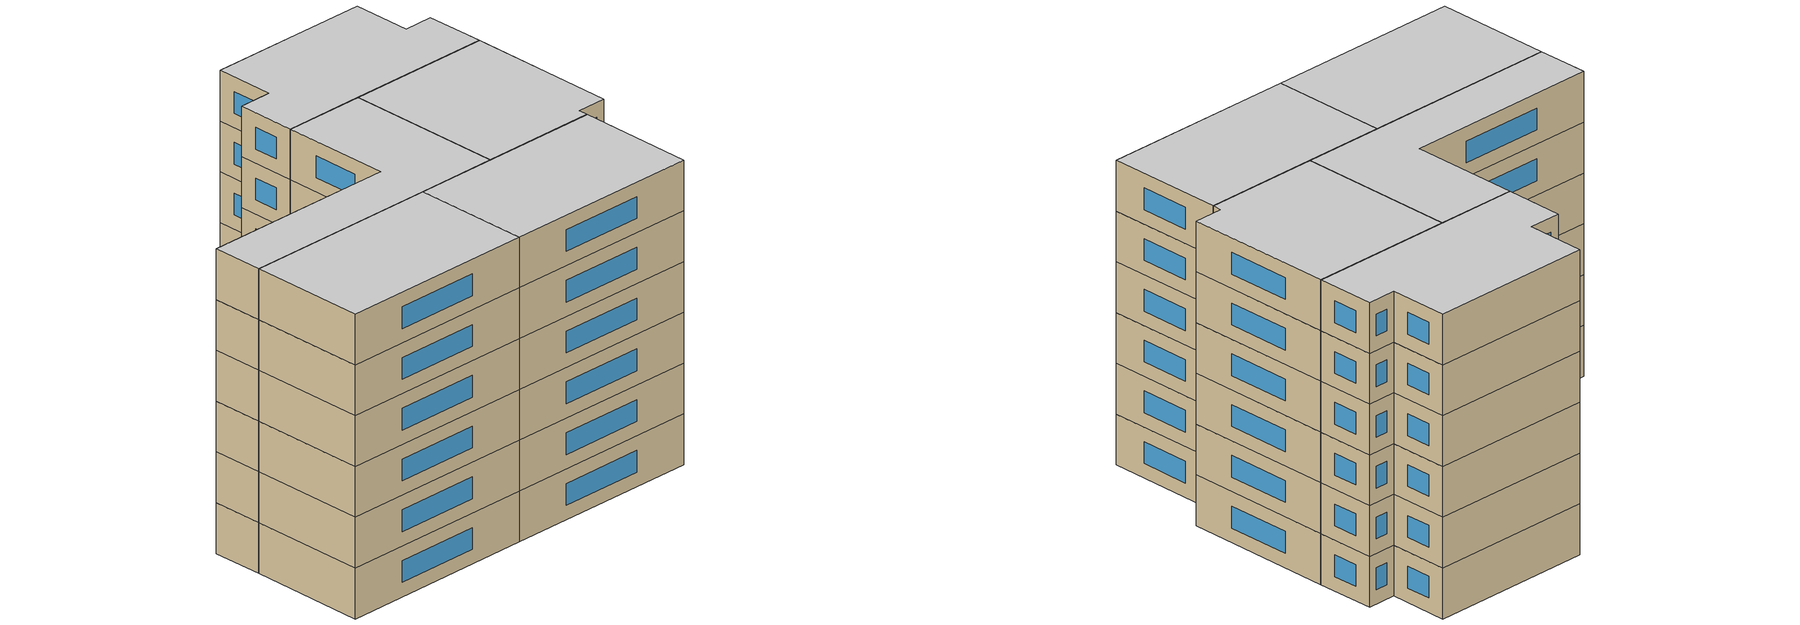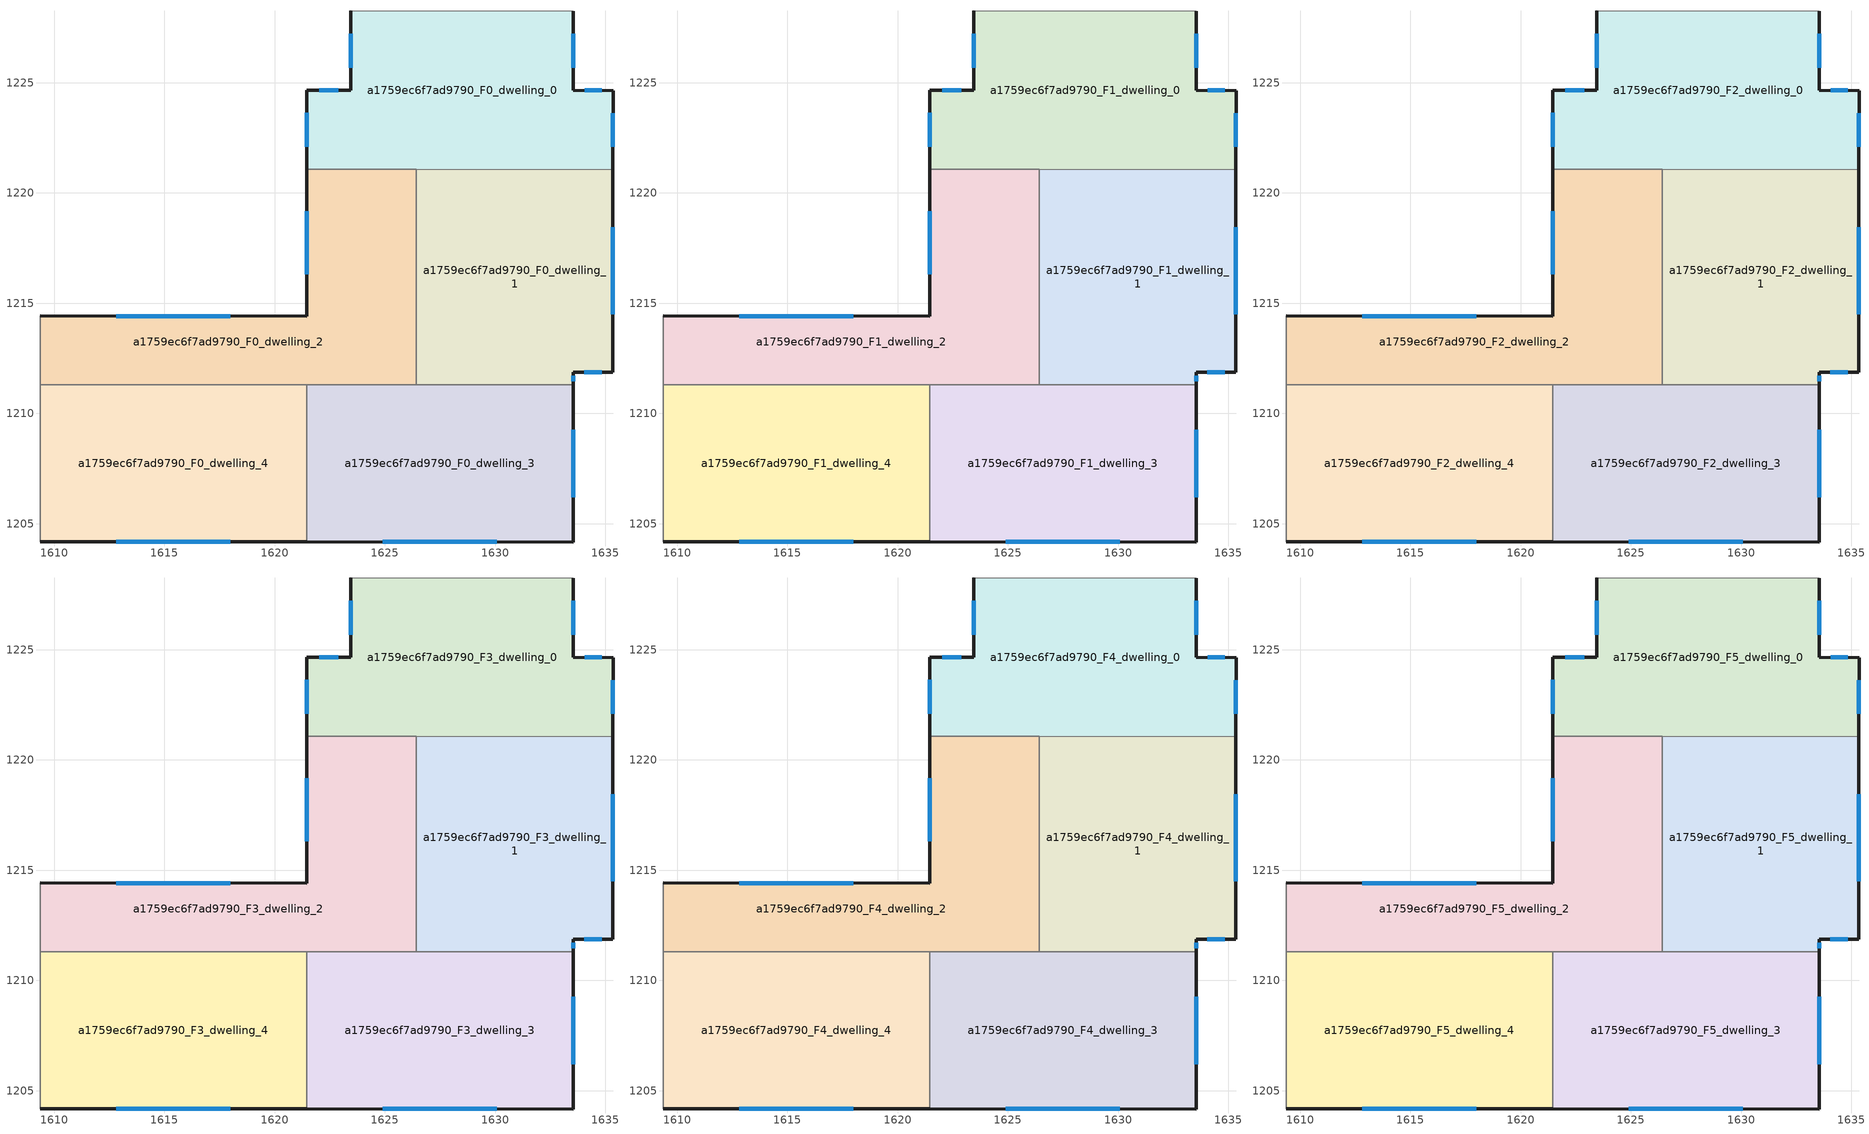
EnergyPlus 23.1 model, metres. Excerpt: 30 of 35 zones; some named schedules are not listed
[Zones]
a1759ec6f7ad9790_F0_dwelling_0
 floor ground (EU_floor_Construction): 1633.55,1228.25 1633.55,1224.65 1635.35,1224.65 1635.35,1221.06 1621.45,1221.07 1621.45,1224.66 1623.45,1224.66 1623.46,1228.25 z0
 wall outside (EU_wall_Construction): 1635.35,1221.06 1635.35,1224.65 1633.55,1224.65 1633.55,1228.25 / 1623.46,1228.25 1623.45,1224.66 1621.45,1224.66 1621.45,1221.07 z0:3
 wall adiabatic (EU_wall_Construction): 1633.55,1228.25 1623.46,1228.25 z0:3
 wall to a1759ec6f7ad9790_F0_dwelling_1 (EU_wall_Construction): 1626.42,1221.07 1635.35,1221.06 z0:3
 wall to a1759ec6f7ad9790_F0_dwelling_2 (EU_wall_Construction): 1621.45,1221.07 1626.42,1221.07 z0:3
 window (EU_Window_Construction): 1633.55,1225.68 1633.55,1227.22 / 1634.84,1224.65 1634.07,1224.65 / 1635.35,1222.09 1635.35,1223.62 / 1621.45,1223.63 1621.45,1222.1 / 1622.88,1224.66 1622.03,1224.66 / 1623.46,1227.23 1623.45,1225.68 z0.86:2.14
a1759ec6f7ad9790_F0_dwelling_1
 floor ground (EU_floor_Construction): 1635.35,1221.06 1635.34,1211.87 1633.54,1211.87 1633.54,1211.3 1626.42,1211.3 1626.42,1221.07 z0
 wall outside (EU_wall_Construction): 1633.54,1211.3 1633.54,1211.87 1635.34,1211.87 1635.35,1221.06 z0:3
 wall to a1759ec6f7ad9790_F0_dwelling_3 (EU_wall_Construction): 1626.42,1211.3 1633.54,1211.3 z0:3
 wall to a1759ec6f7ad9790_F0_dwelling_2 (EU_wall_Construction): 1626.42,1221.07 1626.42,1211.3 z0:3
 window (EU_Window_Construction): 1635.35,1214.5 1635.35,1218.44 / 1634.06,1211.87 1634.83,1211.87 / 1633.54,1211.46 1633.54,1211.71 z0.86:2.14
a1759ec6f7ad9790_F0_dwelling_2
 floor ground (EU_floor_Construction): 1626.42,1221.07 1626.42,1211.3 1609.36,1211.31 1609.37,1214.42 1621.45,1214.42 1621.45,1221.07 z0
 wall outside (EU_wall_Construction): 1621.45,1221.07 1621.45,1214.42 1609.37,1214.42 z0:3
 wall adiabatic (EU_wall_Construction): 1609.37,1214.42 1609.36,1211.31 z0:3
 wall to a1759ec6f7ad9790_F0_dwelling_4 (EU_wall_Construction): 1609.36,1211.31 1621.45,1211.3 z0:3
 wall to a1759ec6f7ad9790_F0_dwelling_3 (EU_wall_Construction): 1621.45,1211.3 1626.42,1211.3 z0:3
 window (EU_Window_Construction): 1618,1214.42 1612.82,1214.42 / 1621.45,1219.17 1621.45,1216.32 z0.86:2.14
a1759ec6f7ad9790_F0_dwelling_3
 floor ground (EU_floor_Construction): 1633.54,1211.3 1633.54,1204.17 1621.45,1204.18 1621.45,1211.3 z0
 wall outside (EU_wall_Construction): 1621.45,1204.18 1633.54,1204.17 1633.54,1211.3 z0:3
 wall to a1759ec6f7ad9790_F0_dwelling_4 (EU_wall_Construction): 1621.45,1211.3 1621.45,1204.18 z0:3
 window (EU_Window_Construction): 1624.9,1204.17 1630.09,1204.17 / 1633.54,1206.21 1633.54,1209.26 z0.86:2.14
a1759ec6f7ad9790_F0_dwelling_4
 floor ground (EU_floor_Construction): 1621.45,1211.3 1621.45,1204.18 1609.36,1204.18 1609.36,1211.31 z0
 wall outside (EU_wall_Construction): 1609.36,1204.18 1621.45,1204.18 z0:3
 wall adiabatic (EU_wall_Construction): 1609.36,1211.31 1609.36,1204.18 z0:3
 window (EU_Window_Construction): 1612.82,1204.18 1618,1204.18 z0.86:2.14
a1759ec6f7ad9790_F1_dwelling_0
 floor to a1759ec6f7ad9790_F0_dwelling_0 (EU_floor_Construction): 1633.55,1228.25 1633.55,1224.65 1635.35,1224.65 1635.35,1221.06 1621.45,1221.07 1621.45,1224.66 1623.45,1224.66 1623.46,1228.25 z3
 wall outside (EU_wall_Construction): 1635.35,1221.06 1635.35,1224.65 1633.55,1224.65 1633.55,1228.25 / 1623.46,1228.25 1623.45,1224.66 1621.45,1224.66 1621.45,1221.07 z3:6
 wall adiabatic (EU_wall_Construction): 1633.55,1228.25 1623.46,1228.25 z3:6
 wall to a1759ec6f7ad9790_F1_dwelling_1 (EU_wall_Construction): 1626.42,1221.07 1635.35,1221.06 z3:6
 wall to a1759ec6f7ad9790_F1_dwelling_2 (EU_wall_Construction): 1621.45,1221.07 1626.42,1221.07 z3:6
 window (EU_Window_Construction): 1633.55,1225.68 1633.55,1227.22 / 1634.84,1224.65 1634.07,1224.65 / 1635.35,1222.09 1635.35,1223.62 / 1621.45,1223.63 1621.45,1222.1 / 1622.88,1224.66 1622.03,1224.66 / 1623.46,1227.23 1623.45,1225.68 z3.86:5.14
a1759ec6f7ad9790_F1_dwelling_1
 floor to a1759ec6f7ad9790_F0_dwelling_1 (EU_floor_Construction): 1635.35,1221.06 1635.34,1211.87 1633.54,1211.87 1633.54,1211.3 1626.42,1211.3 1626.42,1221.07 z3
 wall outside (EU_wall_Construction): 1633.54,1211.3 1633.54,1211.87 1635.34,1211.87 1635.35,1221.06 z3:6
 wall to a1759ec6f7ad9790_F1_dwelling_3 (EU_wall_Construction): 1626.42,1211.3 1633.54,1211.3 z3:6
 wall to a1759ec6f7ad9790_F1_dwelling_2 (EU_wall_Construction): 1626.42,1221.07 1626.42,1211.3 z3:6
 window (EU_Window_Construction): 1635.35,1214.5 1635.35,1218.44 / 1634.06,1211.87 1634.83,1211.87 / 1633.54,1211.46 1633.54,1211.71 z3.86:5.14
a1759ec6f7ad9790_F1_dwelling_2
 floor to a1759ec6f7ad9790_F0_dwelling_2 (EU_floor_Construction): 1626.42,1221.07 1626.42,1211.3 1609.36,1211.31 1609.37,1214.42 1621.45,1214.42 1621.45,1221.07 z3
 wall outside (EU_wall_Construction): 1621.45,1221.07 1621.45,1214.42 1609.37,1214.42 z3:6
 wall adiabatic (EU_wall_Construction): 1609.37,1214.42 1609.36,1211.31 z3:6
 wall to a1759ec6f7ad9790_F1_dwelling_4 (EU_wall_Construction): 1609.36,1211.31 1621.45,1211.3 z3:6
 wall to a1759ec6f7ad9790_F1_dwelling_3 (EU_wall_Construction): 1621.45,1211.3 1626.42,1211.3 z3:6
 window (EU_Window_Construction): 1618,1214.42 1612.82,1214.42 / 1621.45,1219.17 1621.45,1216.32 z3.86:5.14
a1759ec6f7ad9790_F1_dwelling_3
 floor to a1759ec6f7ad9790_F0_dwelling_3 (EU_floor_Construction): 1633.54,1211.3 1633.54,1204.17 1621.45,1204.18 1621.45,1211.3 z3
 wall outside (EU_wall_Construction): 1621.45,1204.18 1633.54,1204.17 1633.54,1211.3 z3:6
 wall to a1759ec6f7ad9790_F1_dwelling_4 (EU_wall_Construction): 1621.45,1211.3 1621.45,1204.18 z3:6
 window (EU_Window_Construction): 1624.9,1204.17 1630.09,1204.17 / 1633.54,1206.21 1633.54,1209.26 z3.86:5.14
a1759ec6f7ad9790_F1_dwelling_4
 floor to a1759ec6f7ad9790_F0_dwelling_4 (EU_floor_Construction): 1621.45,1211.3 1621.45,1204.18 1609.36,1204.18 1609.36,1211.31 z3
 wall outside (EU_wall_Construction): 1609.36,1204.18 1621.45,1204.18 z3:6
 wall adiabatic (EU_wall_Construction): 1609.36,1211.31 1609.36,1204.18 z3:6
 window (EU_Window_Construction): 1612.82,1204.18 1618,1204.18 z3.86:5.14
a1759ec6f7ad9790_F2_dwelling_0
 floor to a1759ec6f7ad9790_F1_dwelling_0 (EU_floor_Construction): 1633.55,1228.25 1633.55,1224.65 1635.35,1224.65 1635.35,1221.06 1621.45,1221.07 1621.45,1224.66 1623.45,1224.66 1623.46,1228.25 z6
 wall outside (EU_wall_Construction): 1635.35,1221.06 1635.35,1224.65 1633.55,1224.65 1633.55,1228.25 / 1623.46,1228.25 1623.45,1224.66 1621.45,1224.66 1621.45,1221.07 z6:9
 wall adiabatic (EU_wall_Construction): 1633.55,1228.25 1623.46,1228.25 z6:9
 wall to a1759ec6f7ad9790_F2_dwelling_1 (EU_wall_Construction): 1626.42,1221.07 1635.35,1221.06 z6:9
 wall to a1759ec6f7ad9790_F2_dwelling_2 (EU_wall_Construction): 1621.45,1221.07 1626.42,1221.07 z6:9
 window (EU_Window_Construction): 1633.55,1225.68 1633.55,1227.22 / 1634.84,1224.65 1634.07,1224.65 / 1635.35,1222.09 1635.35,1223.62 / 1621.45,1223.63 1621.45,1222.1 / 1622.88,1224.66 1622.03,1224.66 / 1623.46,1227.23 1623.45,1225.68 z6.86:8.14
a1759ec6f7ad9790_F2_dwelling_1
 floor to a1759ec6f7ad9790_F1_dwelling_1 (EU_floor_Construction): 1635.35,1221.06 1635.34,1211.87 1633.54,1211.87 1633.54,1211.3 1626.42,1211.3 1626.42,1221.07 z6
 wall outside (EU_wall_Construction): 1633.54,1211.3 1633.54,1211.87 1635.34,1211.87 1635.35,1221.06 z6:9
 wall to a1759ec6f7ad9790_F2_dwelling_3 (EU_wall_Construction): 1626.42,1211.3 1633.54,1211.3 z6:9
 wall to a1759ec6f7ad9790_F2_dwelling_2 (EU_wall_Construction): 1626.42,1221.07 1626.42,1211.3 z6:9
 window (EU_Window_Construction): 1635.35,1214.5 1635.35,1218.44 / 1634.06,1211.87 1634.83,1211.87 / 1633.54,1211.46 1633.54,1211.71 z6.86:8.14
a1759ec6f7ad9790_F2_dwelling_2
 floor to a1759ec6f7ad9790_F1_dwelling_2 (EU_floor_Construction): 1626.42,1221.07 1626.42,1211.3 1609.36,1211.31 1609.37,1214.42 1621.45,1214.42 1621.45,1221.07 z6
 wall outside (EU_wall_Construction): 1621.45,1221.07 1621.45,1214.42 1609.37,1214.42 z6:9
 wall adiabatic (EU_wall_Construction): 1609.37,1214.42 1609.36,1211.31 z6:9
 wall to a1759ec6f7ad9790_F2_dwelling_4 (EU_wall_Construction): 1609.36,1211.31 1621.45,1211.3 z6:9
 wall to a1759ec6f7ad9790_F2_dwelling_3 (EU_wall_Construction): 1621.45,1211.3 1626.42,1211.3 z6:9
 window (EU_Window_Construction): 1618,1214.42 1612.82,1214.42 / 1621.45,1219.17 1621.45,1216.32 z6.86:8.14
a1759ec6f7ad9790_F2_dwelling_3
 floor to a1759ec6f7ad9790_F1_dwelling_3 (EU_floor_Construction): 1633.54,1211.3 1633.54,1204.17 1621.45,1204.18 1621.45,1211.3 z6
 wall outside (EU_wall_Construction): 1621.45,1204.18 1633.54,1204.17 1633.54,1211.3 z6:9
 wall to a1759ec6f7ad9790_F2_dwelling_4 (EU_wall_Construction): 1621.45,1211.3 1621.45,1204.18 z6:9
 window (EU_Window_Construction): 1624.9,1204.17 1630.09,1204.17 / 1633.54,1206.21 1633.54,1209.26 z6.86:8.14
a1759ec6f7ad9790_F2_dwelling_4
 floor to a1759ec6f7ad9790_F1_dwelling_4 (EU_floor_Construction): 1621.45,1211.3 1621.45,1204.18 1609.36,1204.18 1609.36,1211.31 z6
 wall outside (EU_wall_Construction): 1609.36,1204.18 1621.45,1204.18 z6:9
 wall adiabatic (EU_wall_Construction): 1609.36,1211.31 1609.36,1204.18 z6:9
 window (EU_Window_Construction): 1612.82,1204.18 1618,1204.18 z6.86:8.14
a1759ec6f7ad9790_F3_dwelling_0
 floor to a1759ec6f7ad9790_F2_dwelling_0 (EU_floor_Construction): 1633.55,1228.25 1633.55,1224.65 1635.35,1224.65 1635.35,1221.06 1621.45,1221.07 1621.45,1224.66 1623.45,1224.66 1623.46,1228.25 z9
 wall outside (EU_wall_Construction): 1635.35,1221.06 1635.35,1224.65 1633.55,1224.65 1633.55,1228.25 / 1623.46,1228.25 1623.45,1224.66 1621.45,1224.66 1621.45,1221.07 z9:12
 wall adiabatic (EU_wall_Construction): 1633.55,1228.25 1623.46,1228.25 z9:12
 wall to a1759ec6f7ad9790_F3_dwelling_1 (EU_wall_Construction): 1626.42,1221.07 1635.35,1221.06 z9:12
 wall to a1759ec6f7ad9790_F3_dwelling_2 (EU_wall_Construction): 1621.45,1221.07 1626.42,1221.07 z9:12
 window (EU_Window_Construction): 1633.55,1225.68 1633.55,1227.22 / 1634.84,1224.65 1634.07,1224.65 / 1635.35,1222.09 1635.35,1223.62 / 1621.45,1223.63 1621.45,1222.1 / 1622.88,1224.66 1622.03,1224.66 / 1623.46,1227.23 1623.45,1225.68 z9.86:11.14
a1759ec6f7ad9790_F3_dwelling_1
 floor to a1759ec6f7ad9790_F2_dwelling_1 (EU_floor_Construction): 1635.35,1221.06 1635.34,1211.87 1633.54,1211.87 1633.54,1211.3 1626.42,1211.3 1626.42,1221.07 z9
 wall outside (EU_wall_Construction): 1633.54,1211.3 1633.54,1211.87 1635.34,1211.87 1635.35,1221.06 z9:12
 wall to a1759ec6f7ad9790_F3_dwelling_3 (EU_wall_Construction): 1626.42,1211.3 1633.54,1211.3 z9:12
 wall to a1759ec6f7ad9790_F3_dwelling_2 (EU_wall_Construction): 1626.42,1221.07 1626.42,1211.3 z9:12
 window (EU_Window_Construction): 1635.35,1214.5 1635.35,1218.44 / 1634.06,1211.87 1634.83,1211.87 / 1633.54,1211.46 1633.54,1211.71 z9.86:11.14
a1759ec6f7ad9790_F3_dwelling_2
 floor to a1759ec6f7ad9790_F2_dwelling_2 (EU_floor_Construction): 1626.42,1221.07 1626.42,1211.3 1609.36,1211.31 1609.37,1214.42 1621.45,1214.42 1621.45,1221.07 z9
 wall outside (EU_wall_Construction): 1621.45,1221.07 1621.45,1214.42 1609.37,1214.42 z9:12
 wall adiabatic (EU_wall_Construction): 1609.37,1214.42 1609.36,1211.31 z9:12
 wall to a1759ec6f7ad9790_F3_dwelling_4 (EU_wall_Construction): 1609.36,1211.31 1621.45,1211.3 z9:12
 wall to a1759ec6f7ad9790_F3_dwelling_3 (EU_wall_Construction): 1621.45,1211.3 1626.42,1211.3 z9:12
 window (EU_Window_Construction): 1618,1214.42 1612.82,1214.42 / 1621.45,1219.17 1621.45,1216.32 z9.86:11.14
a1759ec6f7ad9790_F3_dwelling_3
 floor to a1759ec6f7ad9790_F2_dwelling_3 (EU_floor_Construction): 1633.54,1211.3 1633.54,1204.17 1621.45,1204.18 1621.45,1211.3 z9
 wall outside (EU_wall_Construction): 1621.45,1204.18 1633.54,1204.17 1633.54,1211.3 z9:12
 wall to a1759ec6f7ad9790_F3_dwelling_4 (EU_wall_Construction): 1621.45,1211.3 1621.45,1204.18 z9:12
 window (EU_Window_Construction): 1624.9,1204.17 1630.09,1204.17 / 1633.54,1206.21 1633.54,1209.26 z9.86:11.14
a1759ec6f7ad9790_F3_dwelling_4
 floor to a1759ec6f7ad9790_F2_dwelling_4 (EU_floor_Construction): 1621.45,1211.3 1621.45,1204.18 1609.36,1204.18 1609.36,1211.31 z9
 wall outside (EU_wall_Construction): 1609.36,1204.18 1621.45,1204.18 z9:12
 wall adiabatic (EU_wall_Construction): 1609.36,1211.31 1609.36,1204.18 z9:12
 window (EU_Window_Construction): 1612.82,1204.18 1618,1204.18 z9.86:11.14
a1759ec6f7ad9790_F4_dwelling_0
 floor to a1759ec6f7ad9790_F3_dwelling_0 (EU_floor_Construction): 1633.55,1228.25 1633.55,1224.65 1635.35,1224.65 1635.35,1221.06 1621.45,1221.07 1621.45,1224.66 1623.45,1224.66 1623.46,1228.25 z12
 wall outside (EU_wall_Construction): 1635.35,1221.06 1635.35,1224.65 1633.55,1224.65 1633.55,1228.25 / 1623.46,1228.25 1623.45,1224.66 1621.45,1224.66 1621.45,1221.07 z12:15
 wall adiabatic (EU_wall_Construction): 1633.55,1228.25 1623.46,1228.25 z12:15
 wall to a1759ec6f7ad9790_F4_dwelling_1 (EU_wall_Construction): 1626.42,1221.07 1635.35,1221.06 z12:15
 wall to a1759ec6f7ad9790_F4_dwelling_2 (EU_wall_Construction): 1621.45,1221.07 1626.42,1221.07 z12:15
 window (EU_Window_Construction): 1633.55,1225.68 1633.55,1227.22 / 1634.84,1224.65 1634.07,1224.65 / 1635.35,1222.09 1635.35,1223.62 / 1621.45,1223.63 1621.45,1222.1 / 1622.88,1224.66 1622.03,1224.66 / 1623.46,1227.23 1623.45,1225.68 z12.86:14.14
a1759ec6f7ad9790_F4_dwelling_1
 floor to a1759ec6f7ad9790_F3_dwelling_1 (EU_floor_Construction): 1635.35,1221.06 1635.34,1211.87 1633.54,1211.87 1633.54,1211.3 1626.42,1211.3 1626.42,1221.07 z12
 wall outside (EU_wall_Construction): 1633.54,1211.3 1633.54,1211.87 1635.34,1211.87 1635.35,1221.06 z12:15
 wall to a1759ec6f7ad9790_F4_dwelling_3 (EU_wall_Construction): 1626.42,1211.3 1633.54,1211.3 z12:15
 wall to a1759ec6f7ad9790_F4_dwelling_2 (EU_wall_Construction): 1626.42,1221.07 1626.42,1211.3 z12:15
 window (EU_Window_Construction): 1635.35,1214.5 1635.35,1218.44 / 1634.06,1211.87 1634.83,1211.87 / 1633.54,1211.46 1633.54,1211.71 z12.86:14.14
a1759ec6f7ad9790_F4_dwelling_2
 floor to a1759ec6f7ad9790_F3_dwelling_2 (EU_floor_Construction): 1626.42,1221.07 1626.42,1211.3 1609.36,1211.31 1609.37,1214.42 1621.45,1214.42 1621.45,1221.07 z12
 wall outside (EU_wall_Construction): 1621.45,1221.07 1621.45,1214.42 1609.37,1214.42 z12:15
 wall adiabatic (EU_wall_Construction): 1609.37,1214.42 1609.36,1211.31 z12:15
 wall to a1759ec6f7ad9790_F4_dwelling_4 (EU_wall_Construction): 1609.36,1211.31 1621.45,1211.3 z12:15
 wall to a1759ec6f7ad9790_F4_dwelling_3 (EU_wall_Construction): 1621.45,1211.3 1626.42,1211.3 z12:15
 window (EU_Window_Construction): 1618,1214.42 1612.82,1214.42 / 1621.45,1219.17 1621.45,1216.32 z12.86:14.14
a1759ec6f7ad9790_F4_dwelling_3
 floor to a1759ec6f7ad9790_F3_dwelling_3 (EU_floor_Construction): 1633.54,1211.3 1633.54,1204.17 1621.45,1204.18 1621.45,1211.3 z12
 wall outside (EU_wall_Construction): 1621.45,1204.18 1633.54,1204.17 1633.54,1211.3 z12:15
 wall to a1759ec6f7ad9790_F4_dwelling_4 (EU_wall_Construction): 1621.45,1211.3 1621.45,1204.18 z12:15
 window (EU_Window_Construction): 1624.9,1204.17 1630.09,1204.17 / 1633.54,1206.21 1633.54,1209.26 z12.86:14.14
a1759ec6f7ad9790_F4_dwelling_4
 floor to a1759ec6f7ad9790_F3_dwelling_4 (EU_floor_Construction): 1621.45,1211.3 1621.45,1204.18 1609.36,1204.18 1609.36,1211.31 z12
 wall outside (EU_wall_Construction): 1609.36,1204.18 1621.45,1204.18 z12:15
 wall adiabatic (EU_wall_Construction): 1609.36,1211.31 1609.36,1204.18 z12:15
 window (EU_Window_Construction): 1612.82,1204.18 1618,1204.18 z12.86:14.14
a1759ec6f7ad9790_F5_dwelling_0
 floor to a1759ec6f7ad9790_F4_dwelling_0 (EU_floor_Construction): 1633.55,1228.25 1633.55,1224.65 1635.35,1224.65 1635.35,1221.06 1621.45,1221.07 1621.45,1224.66 1623.45,1224.66 1623.46,1228.25 z15
 wall outside (EU_wall_Construction): 1635.35,1221.06 1635.35,1224.65 1633.55,1224.65 1633.55,1228.25 / 1623.46,1228.25 1623.45,1224.66 1621.45,1224.66 1621.45,1221.07 z15:18
 wall adiabatic (EU_wall_Construction): 1633.55,1228.25 1623.46,1228.25 z15:18
 wall to a1759ec6f7ad9790_F5_dwelling_1 (EU_wall_Construction): 1626.42,1221.07 1635.35,1221.06 z15:18
 wall to a1759ec6f7ad9790_F5_dwelling_2 (EU_wall_Construction): 1621.45,1221.07 1626.42,1221.07 z15:18
 window (EU_Window_Construction): 1633.55,1225.68 1633.55,1227.22 / 1634.84,1224.65 1634.07,1224.65 / 1635.35,1222.09 1635.35,1223.62 / 1621.45,1223.63 1621.45,1222.1 / 1622.88,1224.66 1622.03,1224.66 / 1623.46,1227.23 1623.45,1225.68 z15.86:17.14
 ceiling to a1759ec6f7ad9790_F6_dwelling_0 (EU_floor_Construction): 1635.35,1221.06 1635.35,1224.65 1633.55,1224.65 1633.55,1228.25 1623.46,1228.25 1623.45,1224.66 1621.45,1224.66 1621.45,1221.07 z18
a1759ec6f7ad9790_F5_dwelling_1
 floor to a1759ec6f7ad9790_F4_dwelling_1 (EU_floor_Construction): 1635.35,1221.06 1635.34,1211.87 1633.54,1211.87 1633.54,1211.3 1626.42,1211.3 1626.42,1221.07 z15
 wall outside (EU_wall_Construction): 1633.54,1211.3 1633.54,1211.87 1635.34,1211.87 1635.35,1221.06 z15:18
 wall to a1759ec6f7ad9790_F5_dwelling_3 (EU_wall_Construction): 1626.42,1211.3 1633.54,1211.3 z15:18
 wall to a1759ec6f7ad9790_F5_dwelling_2 (EU_wall_Construction): 1626.42,1221.07 1626.42,1211.3 z15:18
 window (EU_Window_Construction): 1635.35,1214.5 1635.35,1218.44 / 1634.06,1211.87 1634.83,1211.87 / 1633.54,1211.46 1633.54,1211.71 z15.86:17.14
 ceiling to a1759ec6f7ad9790_F6_dwelling_1 (EU_floor_Construction): 1635.34,1211.87 1635.35,1221.06 1626.42,1221.07 1626.42,1211.3 1633.54,1211.3 1633.54,1211.87 z18
a1759ec6f7ad9790_F5_dwelling_2
 floor to a1759ec6f7ad9790_F4_dwelling_2 (EU_floor_Construction): 1626.42,1221.07 1626.42,1211.3 1609.36,1211.31 1609.37,1214.42 1621.45,1214.42 1621.45,1221.07 z15
 wall outside (EU_wall_Construction): 1621.45,1221.07 1621.45,1214.42 1609.37,1214.42 z15:18
 wall adiabatic (EU_wall_Construction): 1609.37,1214.42 1609.36,1211.31 z15:18
 wall to a1759ec6f7ad9790_F5_dwelling_4 (EU_wall_Construction): 1609.36,1211.31 1621.45,1211.3 z15:18
 wall to a1759ec6f7ad9790_F5_dwelling_3 (EU_wall_Construction): 1621.45,1211.3 1626.42,1211.3 z15:18
 window (EU_Window_Construction): 1618,1214.42 1612.82,1214.42 / 1621.45,1219.17 1621.45,1216.32 z15.86:17.14
 ceiling to a1759ec6f7ad9790_F6_dwelling_2 (EU_floor_Construction): 1626.42,1211.3 1626.42,1221.07 1621.45,1221.07 1621.45,1214.42 1609.37,1214.42 1609.36,1211.31 z18
a1759ec6f7ad9790_F5_dwelling_3
 floor to a1759ec6f7ad9790_F4_dwelling_3 (EU_floor_Construction): 1633.54,1211.3 1633.54,1204.17 1621.45,1204.18 1621.45,1211.3 z15
 wall outside (EU_wall_Construction): 1621.45,1204.18 1633.54,1204.17 1633.54,1211.3 z15:18
 wall to a1759ec6f7ad9790_F5_dwelling_4 (EU_wall_Construction): 1621.45,1211.3 1621.45,1204.18 z15:18
 window (EU_Window_Construction): 1624.9,1204.17 1630.09,1204.17 / 1633.54,1206.21 1633.54,1209.26 z15.86:17.14
 ceiling to a1759ec6f7ad9790_F6_dwelling_3 (EU_floor_Construction): 1633.54,1204.17 1633.54,1211.3 1621.45,1211.3 1621.45,1204.18 z18
a1759ec6f7ad9790_F5_dwelling_4
 floor to a1759ec6f7ad9790_F4_dwelling_4 (EU_floor_Construction): 1621.45,1211.3 1621.45,1204.18 1609.36,1204.18 1609.36,1211.31 z15
 wall outside (EU_wall_Construction): 1609.36,1204.18 1621.45,1204.18 z15:18
 wall adiabatic (EU_wall_Construction): 1609.36,1211.31 1609.36,1204.18 z15:18
 window (EU_Window_Construction): 1612.82,1204.18 1618,1204.18 z15.86:17.14
 ceiling to a1759ec6f7ad9790_F6_dwelling_4 (EU_floor_Construction): 1621.45,1204.18 1621.45,1211.3 1609.36,1211.31 1609.36,1204.18 z18
[Building]
EU S2 Campaign: North Axis=0; Terrain=City; Solar Distribution=FullExterior
[Site:Location]
Helsinki-Vantaa.AP: Latitude=60.317; Longitude=24.963; Time Zone=2; Elevation=54.6
[SizingPeriod:WeatherFileDays]
AnnualSizingPeriod: Begin Month=1; Begin Day of Month=1; End Month=12; End Day of Month=31; Day of Week for Start Day=Monday; Use Weather File Daylight Saving Period=No; Use Weather File Rain and Snow Indicators=No
[MATERIAL]
EU_InternalMass_Material: Roughness=MediumRough; Thickness=0.1; Conductivity=1; Density=1800; Specific Heat=900; Thermal Absorptance=0.9; Solar Absorptance=0.7; Visible Absorptance=0.7
[MATERIAL:NOMASS] Roughness=MediumRough; Thermal Absorptance=0.9; Solar Absorptance=0.7; Visible Absorptance=0.7
Name | Thermal Resistance
EU_wall_NoMass | 2.6932
EU_floor_NoMass | 2.22482
[WINDOWMATERIAL:SIMPLEGLAZINGSYSTEM]
EU_Window_SimpleGlazing: UFactor=2.14966; Solar Heat Gain Coefficient=0.7; Visible Transmittance=0.7
[CONSTRUCTION]
EU_wall_Construction: EU_wall_NoMass
EU_floor_Construction: EU_floor_NoMass
EU_Window_Construction: EU_Window_SimpleGlazing
EU_InternalMass_Construction: EU_InternalMass_Material
[ZONE] Type=1; Multiplier=1; Ceiling Height=autocalculate; Floor Area=autocalculate; Part of Total Floor Area=Yes
Name | Volume
a1759ec6f7ad9790_F0_dwelling_0; a1759ec6f7ad9790_F1_dwelling_0; a1759ec6f7ad9790_F2_dwelling_0; a1759ec6f7ad9790_F3_dwelling_0; a1759ec6f7ad9790_F4_dwelling_0; a1759ec6f7ad9790_F5_dwelling_0 | 258.481
a1759ec6f7ad9790_F0_dwelling_1 | 258.446
a1759ec6f7ad9790_F1_dwelling_1; a1759ec6f7ad9790_F2_dwelling_1; a1759ec6f7ad9790_F3_dwelling_1; a1759ec6f7ad9790_F4_dwelling_1; a1759ec6f7ad9790_F5_dwelling_1 | 258.445
a1759ec6f7ad9790_F0_dwelling_2; a1759ec6f7ad9790_F1_dwelling_2; a1759ec6f7ad9790_F2_dwelling_2; a1759ec6f7ad9790_F3_dwelling_2; a1759ec6f7ad9790_F4_dwelling_2; a1759ec6f7ad9790_F5_dwelling_2 | 258.465
a1759ec6f7ad9790_F0_dwelling_3 | 258.48
a1759ec6f7ad9790_F1_dwelling_3; a1759ec6f7ad9790_F2_dwelling_3; a1759ec6f7ad9790_F3_dwelling_3; a1759ec6f7ad9790_F4_dwelling_3; a1759ec6f7ad9790_F5_dwelling_3 | 258.479
a1759ec6f7ad9790_F0_dwelling_4 | 258.456
a1759ec6f7ad9790_F1_dwelling_4; a1759ec6f7ad9790_F2_dwelling_4; a1759ec6f7ad9790_F3_dwelling_4; a1759ec6f7ad9790_F4_dwelling_4; a1759ec6f7ad9790_F5_dwelling_4 | 258.457
[INTERNALMASS] Construction=EU_InternalMass_Construction
Name | Zone or ZoneList | Surface Area
a1759ec6f7ad9790_F0_dwelling_0_EU_InternalMass | a1759ec6f7ad9790_F0_dwelling_0 | 86.1606
a1759ec6f7ad9790_F0_dwelling_1_EU_InternalMass | a1759ec6f7ad9790_F0_dwelling_1 | 86.1501
a1759ec6f7ad9790_F0_dwelling_2_EU_InternalMass | a1759ec6f7ad9790_F0_dwelling_2 | 86.1608
a1759ec6f7ad9790_F0_dwelling_3_EU_InternalMass | a1759ec6f7ad9790_F0_dwelling_3 | 86.1594
a1759ec6f7ad9790_F0_dwelling_4_EU_InternalMass | a1759ec6f7ad9790_F0_dwelling_4 | 86.1523
a1759ec6f7ad9790_F1_dwelling_0_EU_InternalMass | a1759ec6f7ad9790_F1_dwelling_0 | 86.1606
a1759ec6f7ad9790_F1_dwelling_1_EU_InternalMass | a1759ec6f7ad9790_F1_dwelling_1 | 86.1501
a1759ec6f7ad9790_F1_dwelling_2_EU_InternalMass | a1759ec6f7ad9790_F1_dwelling_2 | 86.1608
a1759ec6f7ad9790_F1_dwelling_3_EU_InternalMass | a1759ec6f7ad9790_F1_dwelling_3 | 86.1594
a1759ec6f7ad9790_F1_dwelling_4_EU_InternalMass | a1759ec6f7ad9790_F1_dwelling_4 | 86.1523
a1759ec6f7ad9790_F2_dwelling_0_EU_InternalMass | a1759ec6f7ad9790_F2_dwelling_0 | 86.1606
a1759ec6f7ad9790_F2_dwelling_1_EU_InternalMass | a1759ec6f7ad9790_F2_dwelling_1 | 86.1501
a1759ec6f7ad9790_F2_dwelling_2_EU_InternalMass | a1759ec6f7ad9790_F2_dwelling_2 | 86.1608
a1759ec6f7ad9790_F2_dwelling_3_EU_InternalMass | a1759ec6f7ad9790_F2_dwelling_3 | 86.1594
a1759ec6f7ad9790_F2_dwelling_4_EU_InternalMass | a1759ec6f7ad9790_F2_dwelling_4 | 86.1523
a1759ec6f7ad9790_F3_dwelling_0_EU_InternalMass | a1759ec6f7ad9790_F3_dwelling_0 | 86.1606
a1759ec6f7ad9790_F3_dwelling_1_EU_InternalMass | a1759ec6f7ad9790_F3_dwelling_1 | 86.1501
a1759ec6f7ad9790_F3_dwelling_2_EU_InternalMass | a1759ec6f7ad9790_F3_dwelling_2 | 86.1608
a1759ec6f7ad9790_F3_dwelling_3_EU_InternalMass | a1759ec6f7ad9790_F3_dwelling_3 | 86.1594
a1759ec6f7ad9790_F3_dwelling_4_EU_InternalMass | a1759ec6f7ad9790_F3_dwelling_4 | 86.1523
a1759ec6f7ad9790_F4_dwelling_0_EU_InternalMass | a1759ec6f7ad9790_F4_dwelling_0 | 86.1606
a1759ec6f7ad9790_F4_dwelling_1_EU_InternalMass | a1759ec6f7ad9790_F4_dwelling_1 | 86.1501
a1759ec6f7ad9790_F4_dwelling_2_EU_InternalMass | a1759ec6f7ad9790_F4_dwelling_2 | 86.1608
a1759ec6f7ad9790_F4_dwelling_3_EU_InternalMass | a1759ec6f7ad9790_F4_dwelling_3 | 86.1594
a1759ec6f7ad9790_F4_dwelling_4_EU_InternalMass | a1759ec6f7ad9790_F4_dwelling_4 | 86.1523
a1759ec6f7ad9790_F5_dwelling_0_EU_InternalMass | a1759ec6f7ad9790_F5_dwelling_0 | 86.1606
a1759ec6f7ad9790_F5_dwelling_1_EU_InternalMass | a1759ec6f7ad9790_F5_dwelling_1 | 86.1501
a1759ec6f7ad9790_F5_dwelling_2_EU_InternalMass | a1759ec6f7ad9790_F5_dwelling_2 | 86.1608
a1759ec6f7ad9790_F5_dwelling_3_EU_InternalMass | a1759ec6f7ad9790_F5_dwelling_3 | 86.1594
a1759ec6f7ad9790_F5_dwelling_4_EU_InternalMass | a1759ec6f7ad9790_F5_dwelling_4 | 86.1523
[OTHEREQUIPMENT] Fuel Type=Electricity; Design Level Calculation Method=Watts/Area; Power per Zone Floor Area=1; Fraction Latent=0; Fraction Radiant=0; Fraction Lost=0; Carbon Dioxide Generation Rate=0; EndUse Subcategory=EU_Step8_InternalGains
Name | Zone or ZoneList or Space or SpaceList | Schedule
EU_Step8_InternalGain_a1759ec6f7ad9790_F0_dwelling_0_f000 | a1759ec6f7ad9790_F0_dwelling_0 | EU_Step8_GainSchedule_a1759ec6f7ad9790_F0_dwelling_0_f000
EU_Step8_InternalGain_a1759ec6f7ad9790_F0_dwelling_1_f000 | a1759ec6f7ad9790_F0_dwelling_1 | EU_Step8_GainSchedule_a1759ec6f7ad9790_F0_dwelling_1_f000
EU_Step8_InternalGain_a1759ec6f7ad9790_F0_dwelling_2_f000 | a1759ec6f7ad9790_F0_dwelling_2 | EU_Step8_GainSchedule_a1759ec6f7ad9790_F0_dwelling_2_f000
EU_Step8_InternalGain_a1759ec6f7ad9790_F0_dwelling_3_f000 | a1759ec6f7ad9790_F0_dwelling_3 | EU_Step8_GainSchedule_a1759ec6f7ad9790_F0_dwelling_3_f000
EU_Step8_InternalGain_a1759ec6f7ad9790_F0_dwelling_4_f000 | a1759ec6f7ad9790_F0_dwelling_4 | EU_Step8_GainSchedule_a1759ec6f7ad9790_F0_dwelling_4_f000
EU_Step8_InternalGain_a1759ec6f7ad9790_F1_dwelling_0_f000 | a1759ec6f7ad9790_F1_dwelling_0 | EU_Step8_GainSchedule_a1759ec6f7ad9790_F1_dwelling_0_f000
EU_Step8_InternalGain_a1759ec6f7ad9790_F1_dwelling_1_f000 | a1759ec6f7ad9790_F1_dwelling_1 | EU_Step8_GainSchedule_a1759ec6f7ad9790_F1_dwelling_1_f000
EU_Step8_InternalGain_a1759ec6f7ad9790_F1_dwelling_2_f000 | a1759ec6f7ad9790_F1_dwelling_2 | EU_Step8_GainSchedule_a1759ec6f7ad9790_F1_dwelling_2_f000
EU_Step8_InternalGain_a1759ec6f7ad9790_F1_dwelling_3_f000 | a1759ec6f7ad9790_F1_dwelling_3 | EU_Step8_GainSchedule_a1759ec6f7ad9790_F1_dwelling_3_f000
EU_Step8_InternalGain_a1759ec6f7ad9790_F1_dwelling_4_f000 | a1759ec6f7ad9790_F1_dwelling_4 | EU_Step8_GainSchedule_a1759ec6f7ad9790_F1_dwelling_4_f000
EU_Step8_InternalGain_a1759ec6f7ad9790_F2_dwelling_0_f000 | a1759ec6f7ad9790_F2_dwelling_0 | EU_Step8_GainSchedule_a1759ec6f7ad9790_F2_dwelling_0_f000
EU_Step8_InternalGain_a1759ec6f7ad9790_F2_dwelling_1_f000 | a1759ec6f7ad9790_F2_dwelling_1 | EU_Step8_GainSchedule_a1759ec6f7ad9790_F2_dwelling_1_f000
EU_Step8_InternalGain_a1759ec6f7ad9790_F2_dwelling_2_f000 | a1759ec6f7ad9790_F2_dwelling_2 | EU_Step8_GainSchedule_a1759ec6f7ad9790_F2_dwelling_2_f000
EU_Step8_InternalGain_a1759ec6f7ad9790_F2_dwelling_3_f000 | a1759ec6f7ad9790_F2_dwelling_3 | EU_Step8_GainSchedule_a1759ec6f7ad9790_F2_dwelling_3_f000
EU_Step8_InternalGain_a1759ec6f7ad9790_F2_dwelling_4_f000 | a1759ec6f7ad9790_F2_dwelling_4 | EU_Step8_GainSchedule_a1759ec6f7ad9790_F2_dwelling_4_f000
EU_Step8_InternalGain_a1759ec6f7ad9790_F3_dwelling_0_f000 | a1759ec6f7ad9790_F3_dwelling_0 | EU_Step8_GainSchedule_a1759ec6f7ad9790_F3_dwelling_0_f000
EU_Step8_InternalGain_a1759ec6f7ad9790_F3_dwelling_1_f000 | a1759ec6f7ad9790_F3_dwelling_1 | EU_Step8_GainSchedule_a1759ec6f7ad9790_F3_dwelling_1_f000
EU_Step8_InternalGain_a1759ec6f7ad9790_F3_dwelling_2_f000 | a1759ec6f7ad9790_F3_dwelling_2 | EU_Step8_GainSchedule_a1759ec6f7ad9790_F3_dwelling_2_f000
EU_Step8_InternalGain_a1759ec6f7ad9790_F3_dwelling_3_f000 | a1759ec6f7ad9790_F3_dwelling_3 | EU_Step8_GainSchedule_a1759ec6f7ad9790_F3_dwelling_3_f000
EU_Step8_InternalGain_a1759ec6f7ad9790_F3_dwelling_4_f000 | a1759ec6f7ad9790_F3_dwelling_4 | EU_Step8_GainSchedule_a1759ec6f7ad9790_F3_dwelling_4_f000
EU_Step8_InternalGain_a1759ec6f7ad9790_F4_dwelling_0_f000 | a1759ec6f7ad9790_F4_dwelling_0 | EU_Step8_GainSchedule_a1759ec6f7ad9790_F4_dwelling_0_f000
EU_Step8_InternalGain_a1759ec6f7ad9790_F4_dwelling_1_f000 | a1759ec6f7ad9790_F4_dwelling_1 | EU_Step8_GainSchedule_a1759ec6f7ad9790_F4_dwelling_1_f000
EU_Step8_InternalGain_a1759ec6f7ad9790_F4_dwelling_2_f000 | a1759ec6f7ad9790_F4_dwelling_2 | EU_Step8_GainSchedule_a1759ec6f7ad9790_F4_dwelling_2_f000
EU_Step8_InternalGain_a1759ec6f7ad9790_F4_dwelling_3_f000 | a1759ec6f7ad9790_F4_dwelling_3 | EU_Step8_GainSchedule_a1759ec6f7ad9790_F4_dwelling_3_f000
EU_Step8_InternalGain_a1759ec6f7ad9790_F4_dwelling_4_f000 | a1759ec6f7ad9790_F4_dwelling_4 | EU_Step8_GainSchedule_a1759ec6f7ad9790_F4_dwelling_4_f000
EU_Step8_InternalGain_a1759ec6f7ad9790_F5_dwelling_0_f000 | a1759ec6f7ad9790_F5_dwelling_0 | EU_Step8_GainSchedule_a1759ec6f7ad9790_F5_dwelling_0_f000
EU_Step8_InternalGain_a1759ec6f7ad9790_F5_dwelling_1_f000 | a1759ec6f7ad9790_F5_dwelling_1 | EU_Step8_GainSchedule_a1759ec6f7ad9790_F5_dwelling_1_f000
EU_Step8_InternalGain_a1759ec6f7ad9790_F5_dwelling_2_f000 | a1759ec6f7ad9790_F5_dwelling_2 | EU_Step8_GainSchedule_a1759ec6f7ad9790_F5_dwelling_2_f000
EU_Step8_InternalGain_a1759ec6f7ad9790_F5_dwelling_3_f000 | a1759ec6f7ad9790_F5_dwelling_3 | EU_Step8_GainSchedule_a1759ec6f7ad9790_F5_dwelling_3_f000
EU_Step8_InternalGain_a1759ec6f7ad9790_F5_dwelling_4_f000 | a1759ec6f7ad9790_F5_dwelling_4 | EU_Step8_GainSchedule_a1759ec6f7ad9790_F5_dwelling_4_f000
[ZONEVENTILATION:DESIGNFLOWRATE] Schedule=EU_AlwaysOn; Design Flow Rate Calculation Method=AirChanges/Hour; Air Changes per Hour=0.586271; Ventilation Type=Natural; Fan Pressure Rise=0; Fan Total Efficiency=1; Constant Term Coefficient=1; Temperature Term Coefficient=0; Velocity Term Coefficient=0; Velocity Squared Term Coefficient=0; Minimum Indoor Temperature=-100; Maximum Indoor Temperature=100; Delta Temperature=-100; Minimum Outdoor Temperature=-100; Maximum Outdoor Temperature=100; Maximum Wind Speed=40
Name | Zone or ZoneList or Space or SpaceList
EU_ConstantAir_a1759ec6f7ad9790_F0_dwelling_0 | a1759ec6f7ad9790_F0_dwelling_0
EU_ConstantAir_a1759ec6f7ad9790_F0_dwelling_1 | a1759ec6f7ad9790_F0_dwelling_1
EU_ConstantAir_a1759ec6f7ad9790_F0_dwelling_2 | a1759ec6f7ad9790_F0_dwelling_2
EU_ConstantAir_a1759ec6f7ad9790_F0_dwelling_3 | a1759ec6f7ad9790_F0_dwelling_3
EU_ConstantAir_a1759ec6f7ad9790_F0_dwelling_4 | a1759ec6f7ad9790_F0_dwelling_4
EU_ConstantAir_a1759ec6f7ad9790_F1_dwelling_0 | a1759ec6f7ad9790_F1_dwelling_0
EU_ConstantAir_a1759ec6f7ad9790_F1_dwelling_1 | a1759ec6f7ad9790_F1_dwelling_1
EU_ConstantAir_a1759ec6f7ad9790_F1_dwelling_2 | a1759ec6f7ad9790_F1_dwelling_2
EU_ConstantAir_a1759ec6f7ad9790_F1_dwelling_3 | a1759ec6f7ad9790_F1_dwelling_3
EU_ConstantAir_a1759ec6f7ad9790_F1_dwelling_4 | a1759ec6f7ad9790_F1_dwelling_4
EU_ConstantAir_a1759ec6f7ad9790_F2_dwelling_0 | a1759ec6f7ad9790_F2_dwelling_0
EU_ConstantAir_a1759ec6f7ad9790_F2_dwelling_1 | a1759ec6f7ad9790_F2_dwelling_1
EU_ConstantAir_a1759ec6f7ad9790_F2_dwelling_2 | a1759ec6f7ad9790_F2_dwelling_2
EU_ConstantAir_a1759ec6f7ad9790_F2_dwelling_3 | a1759ec6f7ad9790_F2_dwelling_3
EU_ConstantAir_a1759ec6f7ad9790_F2_dwelling_4 | a1759ec6f7ad9790_F2_dwelling_4
EU_ConstantAir_a1759ec6f7ad9790_F3_dwelling_0 | a1759ec6f7ad9790_F3_dwelling_0
EU_ConstantAir_a1759ec6f7ad9790_F3_dwelling_1 | a1759ec6f7ad9790_F3_dwelling_1
EU_ConstantAir_a1759ec6f7ad9790_F3_dwelling_2 | a1759ec6f7ad9790_F3_dwelling_2
EU_ConstantAir_a1759ec6f7ad9790_F3_dwelling_3 | a1759ec6f7ad9790_F3_dwelling_3
EU_ConstantAir_a1759ec6f7ad9790_F3_dwelling_4 | a1759ec6f7ad9790_F3_dwelling_4
EU_ConstantAir_a1759ec6f7ad9790_F4_dwelling_0 | a1759ec6f7ad9790_F4_dwelling_0
EU_ConstantAir_a1759ec6f7ad9790_F4_dwelling_1 | a1759ec6f7ad9790_F4_dwelling_1
EU_ConstantAir_a1759ec6f7ad9790_F4_dwelling_2 | a1759ec6f7ad9790_F4_dwelling_2
EU_ConstantAir_a1759ec6f7ad9790_F4_dwelling_3 | a1759ec6f7ad9790_F4_dwelling_3
EU_ConstantAir_a1759ec6f7ad9790_F4_dwelling_4 | a1759ec6f7ad9790_F4_dwelling_4
EU_ConstantAir_a1759ec6f7ad9790_F5_dwelling_0 | a1759ec6f7ad9790_F5_dwelling_0
EU_ConstantAir_a1759ec6f7ad9790_F5_dwelling_1 | a1759ec6f7ad9790_F5_dwelling_1
EU_ConstantAir_a1759ec6f7ad9790_F5_dwelling_2 | a1759ec6f7ad9790_F5_dwelling_2
EU_ConstantAir_a1759ec6f7ad9790_F5_dwelling_3 | a1759ec6f7ad9790_F5_dwelling_3
EU_ConstantAir_a1759ec6f7ad9790_F5_dwelling_4 | a1759ec6f7ad9790_F5_dwelling_4
[HVACTEMPLATE:ZONE:IDEALLOADSAIRSYSTEM] System Availability Schedule=EU_AlwaysOn; Maximum Heating Supply Air Temperature=50; Minimum Cooling Supply Air Temperature=13; Maximum Heating Supply Air Humidity Ratio=0.0156; Minimum Cooling Supply Air Humidity Ratio=0.0077; Heating Limit=NoLimit; Cooling Limit=NoLimit; Heating Availability Schedule=EU_AlwaysOn; Cooling Availability Schedule=EU_CoolingOff; Dehumidification Control Type=ConstantSensibleHeatRatio; Cooling Sensible Heat Ratio=0.7; Dehumidification Setpoint=60; Humidification Control Type=None; Humidification Setpoint=30; Outdoor Air Method=None; Outdoor Air Flow Rate per Person=0.00944; Outdoor Air Flow Rate per Zone Floor Area=0; Outdoor Air Flow Rate per Zone=0; Demand Controlled Ventilation Type=None; Outdoor Air Economizer Type=NoEconomizer; Heat Recovery Type=None; Sensible Heat Recovery Effectiveness=0.7; Latent Heat Recovery Effectiveness=0.65
Name | Template Thermostat
a1759ec6f7ad9790_F0_dwelling_0 | EU_HeatOnly_a1759ec6f7ad9790_F0_dwelling_0
a1759ec6f7ad9790_F0_dwelling_1 | EU_HeatOnly_a1759ec6f7ad9790_F0_dwelling_1
a1759ec6f7ad9790_F0_dwelling_2 | EU_HeatOnly_a1759ec6f7ad9790_F0_dwelling_2
a1759ec6f7ad9790_F0_dwelling_3 | EU_HeatOnly_a1759ec6f7ad9790_F0_dwelling_3
a1759ec6f7ad9790_F0_dwelling_4 | EU_HeatOnly_a1759ec6f7ad9790_F0_dwelling_4
a1759ec6f7ad9790_F1_dwelling_0 | EU_HeatOnly_a1759ec6f7ad9790_F1_dwelling_0
a1759ec6f7ad9790_F1_dwelling_1 | EU_HeatOnly_a1759ec6f7ad9790_F1_dwelling_1
a1759ec6f7ad9790_F1_dwelling_2 | EU_HeatOnly_a1759ec6f7ad9790_F1_dwelling_2
a1759ec6f7ad9790_F1_dwelling_3 | EU_HeatOnly_a1759ec6f7ad9790_F1_dwelling_3
a1759ec6f7ad9790_F1_dwelling_4 | EU_HeatOnly_a1759ec6f7ad9790_F1_dwelling_4
a1759ec6f7ad9790_F2_dwelling_0 | EU_HeatOnly_a1759ec6f7ad9790_F2_dwelling_0
a1759ec6f7ad9790_F2_dwelling_1 | EU_HeatOnly_a1759ec6f7ad9790_F2_dwelling_1
a1759ec6f7ad9790_F2_dwelling_2 | EU_HeatOnly_a1759ec6f7ad9790_F2_dwelling_2
a1759ec6f7ad9790_F2_dwelling_3 | EU_HeatOnly_a1759ec6f7ad9790_F2_dwelling_3
a1759ec6f7ad9790_F2_dwelling_4 | EU_HeatOnly_a1759ec6f7ad9790_F2_dwelling_4
a1759ec6f7ad9790_F3_dwelling_0 | EU_HeatOnly_a1759ec6f7ad9790_F3_dwelling_0
a1759ec6f7ad9790_F3_dwelling_1 | EU_HeatOnly_a1759ec6f7ad9790_F3_dwelling_1
a1759ec6f7ad9790_F3_dwelling_2 | EU_HeatOnly_a1759ec6f7ad9790_F3_dwelling_2
a1759ec6f7ad9790_F3_dwelling_3 | EU_HeatOnly_a1759ec6f7ad9790_F3_dwelling_3
a1759ec6f7ad9790_F3_dwelling_4 | EU_HeatOnly_a1759ec6f7ad9790_F3_dwelling_4
a1759ec6f7ad9790_F4_dwelling_0 | EU_HeatOnly_a1759ec6f7ad9790_F4_dwelling_0
a1759ec6f7ad9790_F4_dwelling_1 | EU_HeatOnly_a1759ec6f7ad9790_F4_dwelling_1
a1759ec6f7ad9790_F4_dwelling_2 | EU_HeatOnly_a1759ec6f7ad9790_F4_dwelling_2
a1759ec6f7ad9790_F4_dwelling_3 | EU_HeatOnly_a1759ec6f7ad9790_F4_dwelling_3
a1759ec6f7ad9790_F4_dwelling_4 | EU_HeatOnly_a1759ec6f7ad9790_F4_dwelling_4
a1759ec6f7ad9790_F5_dwelling_0 | EU_HeatOnly_a1759ec6f7ad9790_F5_dwelling_0
a1759ec6f7ad9790_F5_dwelling_1 | EU_HeatOnly_a1759ec6f7ad9790_F5_dwelling_1
a1759ec6f7ad9790_F5_dwelling_2 | EU_HeatOnly_a1759ec6f7ad9790_F5_dwelling_2
a1759ec6f7ad9790_F5_dwelling_3 | EU_HeatOnly_a1759ec6f7ad9790_F5_dwelling_3
a1759ec6f7ad9790_F5_dwelling_4 | EU_HeatOnly_a1759ec6f7ad9790_F5_dwelling_4
[SIZING:ZONE] Zone Cooling Design Supply Air Temperature Input Method=SupplyAirTemperature; Zone Cooling Design Supply Air Temperature=13; Zone Heating Design Supply Air Temperature Input Method=SupplyAirTemperature; Zone Heating Design Supply Air Temperature=50; Zone Cooling Design Supply Air Humidity Ratio=0.008; Zone Heating Design Supply Air Humidity Ratio=0.008; Cooling Design Air Flow Method=DesignDay; Cooling Design Air Flow Rate=0; Cooling Minimum Air Flow per Zone Floor Area=0.000762; Cooling Minimum Air Flow=0; Cooling Minimum Air Flow Fraction=0.2; Heating Design Air Flow Method=DesignDay; Heating Design Air Flow Rate=0; Heating Maximum Air Flow per Zone Floor Area=0.002032; Heating Maximum Air Flow=0.141576; Heating Maximum Air Flow Fraction=0.3; Account for Dedicated Outdoor Air System=No; Dedicated Outdoor Air System Control Strategy=NeutralSupplyAir; Dedicated Outdoor Air Low Setpoint Temperature for Design=autosize; Dedicated Outdoor Air High Setpoint Temperature for Design=autosize; Zone Load Sizing Method=Sensible Load Only No Latent Load; Zone Latent Cooling Design Supply Air Humidity Ratio Input Method=HumidityRatioDifference; Zone Cooling Design Supply Air Humidity Ratio Difference=0.005; Zone Latent Heating Design Supply Air Humidity Ratio Input Method=HumidityRatioDifference; Zone Humidification Design Supply Air Humidity Ratio Difference=0.005
a1759ec6f7ad9790_F0_dwelling_0; a1759ec6f7ad9790_F0_dwelling_1; a1759ec6f7ad9790_F0_dwelling_2; a1759ec6f7ad9790_F0_dwelling_3; a1759ec6f7ad9790_F0_dwelling_4; a1759ec6f7ad9790_F1_dwelling_0; a1759ec6f7ad9790_F1_dwelling_1; a1759ec6f7ad9790_F1_dwelling_2; a1759ec6f7ad9790_F1_dwelling_3; a1759ec6f7ad9790_F1_dwelling_4; a1759ec6f7ad9790_F2_dwelling_0; a1759ec6f7ad9790_F2_dwelling_1; a1759ec6f7ad9790_F2_dwelling_2; a1759ec6f7ad9790_F2_dwelling_3; a1759ec6f7ad9790_F2_dwelling_4; a1759ec6f7ad9790_F3_dwelling_0; a1759ec6f7ad9790_F3_dwelling_1; a1759ec6f7ad9790_F3_dwelling_2; a1759ec6f7ad9790_F3_dwelling_3; a1759ec6f7ad9790_F3_dwelling_4; a1759ec6f7ad9790_F4_dwelling_0; a1759ec6f7ad9790_F4_dwelling_1; a1759ec6f7ad9790_F4_dwelling_2; a1759ec6f7ad9790_F4_dwelling_3; a1759ec6f7ad9790_F4_dwelling_4; a1759ec6f7ad9790_F5_dwelling_0; a1759ec6f7ad9790_F5_dwelling_1; a1759ec6f7ad9790_F5_dwelling_2; a1759ec6f7ad9790_F5_dwelling_3; a1759ec6f7ad9790_F5_dwelling_4
[SCHEDULE:FILE] Column Number=1; Rows to Skip at Top=0; Number of Hours of Data=8760; Column Separator=Comma; Interpolate to Timestep=No; Minutes per Item=60; Adjust Schedule for Daylight Savings=Yes
Name | File
EU_Step8_GainSchedule_a1759ec6f7ad9790_F0_dwelling_0_f000 | ../../schedules/a1759ec6f7ad9790/a1759ec6f7ad9790_F0_dwelling_0_f000_gain.csv
EU_Step8_GainSchedule_a1759ec6f7ad9790_F0_dwelling_1_f000 | ../../schedules/a1759ec6f7ad9790/a1759ec6f7ad9790_F0_dwelling_1_f000_gain.csv
EU_Step8_GainSchedule_a1759ec6f7ad9790_F0_dwelling_2_f000 | ../../schedules/a1759ec6f7ad9790/a1759ec6f7ad9790_F0_dwelling_2_f000_gain.csv
EU_Step8_GainSchedule_a1759ec6f7ad9790_F0_dwelling_3_f000 | ../../schedules/a1759ec6f7ad9790/a1759ec6f7ad9790_F0_dwelling_3_f000_gain.csv
EU_Step8_GainSchedule_a1759ec6f7ad9790_F0_dwelling_4_f000 | ../../schedules/a1759ec6f7ad9790/a1759ec6f7ad9790_F0_dwelling_4_f000_gain.csv
EU_Step8_GainSchedule_a1759ec6f7ad9790_F1_dwelling_0_f000 | ../../schedules/a1759ec6f7ad9790/a1759ec6f7ad9790_F1_dwelling_0_f000_gain.csv
EU_Step8_GainSchedule_a1759ec6f7ad9790_F1_dwelling_1_f000 | ../../schedules/a1759ec6f7ad9790/a1759ec6f7ad9790_F1_dwelling_1_f000_gain.csv
EU_Step8_GainSchedule_a1759ec6f7ad9790_F1_dwelling_2_f000 | ../../schedules/a1759ec6f7ad9790/a1759ec6f7ad9790_F1_dwelling_2_f000_gain.csv
EU_Step8_GainSchedule_a1759ec6f7ad9790_F1_dwelling_3_f000 | ../../schedules/a1759ec6f7ad9790/a1759ec6f7ad9790_F1_dwelling_3_f000_gain.csv
EU_Step8_GainSchedule_a1759ec6f7ad9790_F1_dwelling_4_f000 | ../../schedules/a1759ec6f7ad9790/a1759ec6f7ad9790_F1_dwelling_4_f000_gain.csv
EU_Step8_GainSchedule_a1759ec6f7ad9790_F2_dwelling_0_f000 | ../../schedules/a1759ec6f7ad9790/a1759ec6f7ad9790_F2_dwelling_0_f000_gain.csv
EU_Step8_GainSchedule_a1759ec6f7ad9790_F2_dwelling_1_f000 | ../../schedules/a1759ec6f7ad9790/a1759ec6f7ad9790_F2_dwelling_1_f000_gain.csv
EU_Step8_GainSchedule_a1759ec6f7ad9790_F2_dwelling_2_f000 | ../../schedules/a1759ec6f7ad9790/a1759ec6f7ad9790_F2_dwelling_2_f000_gain.csv
EU_Step8_GainSchedule_a1759ec6f7ad9790_F2_dwelling_3_f000 | ../../schedules/a1759ec6f7ad9790/a1759ec6f7ad9790_F2_dwelling_3_f000_gain.csv
EU_Step8_GainSchedule_a1759ec6f7ad9790_F2_dwelling_4_f000 | ../../schedules/a1759ec6f7ad9790/a1759ec6f7ad9790_F2_dwelling_4_f000_gain.csv
EU_Step8_GainSchedule_a1759ec6f7ad9790_F3_dwelling_0_f000 | ../../schedules/a1759ec6f7ad9790/a1759ec6f7ad9790_F3_dwelling_0_f000_gain.csv
EU_Step8_GainSchedule_a1759ec6f7ad9790_F3_dwelling_1_f000 | ../../schedules/a1759ec6f7ad9790/a1759ec6f7ad9790_F3_dwelling_1_f000_gain.csv
EU_Step8_GainSchedule_a1759ec6f7ad9790_F3_dwelling_2_f000 | ../../schedules/a1759ec6f7ad9790/a1759ec6f7ad9790_F3_dwelling_2_f000_gain.csv
EU_Step8_GainSchedule_a1759ec6f7ad9790_F3_dwelling_3_f000 | ../../schedules/a1759ec6f7ad9790/a1759ec6f7ad9790_F3_dwelling_3_f000_gain.csv
EU_Step8_GainSchedule_a1759ec6f7ad9790_F3_dwelling_4_f000 | ../../schedules/a1759ec6f7ad9790/a1759ec6f7ad9790_F3_dwelling_4_f000_gain.csv
EU_Step8_GainSchedule_a1759ec6f7ad9790_F4_dwelling_0_f000 | ../../schedules/a1759ec6f7ad9790/a1759ec6f7ad9790_F4_dwelling_0_f000_gain.csv
EU_Step8_GainSchedule_a1759ec6f7ad9790_F4_dwelling_1_f000 | ../../schedules/a1759ec6f7ad9790/a1759ec6f7ad9790_F4_dwelling_1_f000_gain.csv
EU_Step8_GainSchedule_a1759ec6f7ad9790_F4_dwelling_2_f000 | ../../schedules/a1759ec6f7ad9790/a1759ec6f7ad9790_F4_dwelling_2_f000_gain.csv
EU_Step8_GainSchedule_a1759ec6f7ad9790_F4_dwelling_3_f000 | ../../schedules/a1759ec6f7ad9790/a1759ec6f7ad9790_F4_dwelling_3_f000_gain.csv
EU_Step8_GainSchedule_a1759ec6f7ad9790_F4_dwelling_4_f000 | ../../schedules/a1759ec6f7ad9790/a1759ec6f7ad9790_F4_dwelling_4_f000_gain.csv
